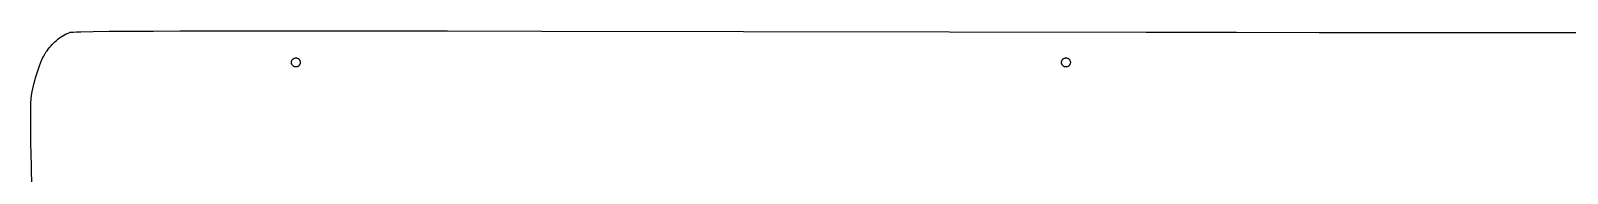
# Model space of a CAD drawing. Extents: x 358 to 7671, y 1345 to 7758.
# Drawn here: x 1624 to 2312, y 6559 to 6623 of the extents above; entities that cross this region are included whole.
import ezdxf

# ---------------------------------------------------------------- set-up
doc = ezdxf.new("R2010")
doc.units = 0
doc.layers.add('Default Layer', color=1, linetype='CONTINUOUS')

msp = doc.modelspace()

# ---------------------------------------------------------------- linework, layer by layer
at = {"layer": 'Default Layer'}
msp.add_lwpolyline([(1624.22, 6552.69), (1624.03, 6562.69), (1623.85, 6572.83), (1623.79, 6577.62), (1623.75, 6582.07), (1623.76, 6586.03), (1623.77, 6587.79), (1623.81, 6589.38), (1623.85, 6590.79), (1623.91, 6591.99), (1623.99, 6592.98), (1624.08, 6593.74), (1624.3, 6595.04), (1624.57, 6596.37), (1624.86, 6597.74), (1625.19, 6599.13), (1625.54, 6600.52), (1625.92, 6601.91), (1626.33, 6603.29), (1626.75, 6604.64), (1627.19, 6605.96), (1627.65, 6607.23), (1628.12, 6608.45), (1628.6, 6609.6), (1629.09, 6610.68), (1629.58, 6611.66), (1630.07, 6612.55), (1630.56, 6613.33), (1631.07, 6614.04), (1631.59, 6614.75), (1632.15, 6615.44), (1632.73, 6616.12), (1633.33, 6616.78), (1633.95, 6617.42), (1634.6, 6618.04), (1635.26, 6618.64), (1635.95, 6619.21), (1636.66, 6619.75), (1637.38, 6620.25), (1638.13, 6620.73), (1638.89, 6621.17), (1639.67, 6621.57), (1640.47, 6621.93), (1641.28, 6622.25), (1641.45, 6622.29), (1641.75, 6622.32), (1642.74, 6622.39), (1644.24, 6622.45), (1646.24, 6622.51), (1651.67, 6622.62), (1658.93, 6622.7), (1667.93, 6622.78), (1678.57, 6622.84), (1690.74, 6622.88), (1704.34, 6622.92), (1735.45, 6622.95), (1771.1, 6622.95), (1810.48, 6622.91), (1852.8, 6622.84), (1943.05, 6622.67), (2035.43, 6622.47), (2123.53, 6622.32), (2163.99, 6622.27), (2200.97, 6622.25), (2760.66, 6622.25)], dxfattribs=at)
for points in [[(1744.55, 6608.78), (1744.54, 6608.58), (1744.51, 6608.38), (1744.46, 6608.19), (1744.39, 6608.01), (1744.31, 6607.83), (1744.21, 6607.67), (1744.09, 6607.51), (1743.96, 6607.37), (1743.82, 6607.24), (1743.67, 6607.13), (1743.5, 6607.03), (1743.33, 6606.94), (1743.14, 6606.87), (1742.95, 6606.82), (1742.75, 6606.79), (1742.55, 6606.78), (1742.34, 6606.79), (1742.14, 6606.82), (1741.95, 6606.87), (1741.77, 6606.94), (1741.59, 6607.03), (1741.43, 6607.13), (1741.28, 6607.24), (1741.13, 6607.37), (1741, 6607.51), (1740.89, 6607.67), (1740.79, 6607.83), (1740.71, 6608.01), (1740.64, 6608.19), (1740.59, 6608.38), (1740.56, 6608.58), (1740.55, 6608.78), (1740.56, 6608.99), (1740.59, 6609.19), (1740.64, 6609.38), (1740.71, 6609.56), (1740.79, 6609.74), (1740.89, 6609.9), (1741, 6610.06), (1741.13, 6610.2), (1741.28, 6610.33), (1741.43, 6610.44), (1741.59, 6610.54), (1741.77, 6610.63), (1741.95, 6610.69), (1742.14, 6610.74), (1742.34, 6610.77), (1742.55, 6610.78), (1742.75, 6610.77), (1742.95, 6610.74), (1743.14, 6610.69), (1743.33, 6610.63), (1743.5, 6610.54), (1743.67, 6610.44), (1743.82, 6610.33), (1743.96, 6610.2), (1744.09, 6610.06), (1744.21, 6609.9), (1744.31, 6609.74), (1744.39, 6609.56), (1744.46, 6609.38), (1744.51, 6609.19), (1744.54, 6608.99), (1744.55, 6608.78)], [(2089.55, 6608.78), (2089.54, 6608.58), (2089.51, 6608.38), (2089.46, 6608.19), (2089.39, 6608.01), (2089.31, 6607.83), (2089.21, 6607.67), (2089.09, 6607.51), (2088.96, 6607.37), (2088.82, 6607.24), (2088.67, 6607.13), (2088.5, 6607.03), (2088.33, 6606.94), (2088.14, 6606.87), (2087.95, 6606.82), (2087.75, 6606.79), (2087.55, 6606.78), (2087.34, 6606.79), (2087.14, 6606.82), (2086.95, 6606.87), (2086.77, 6606.94), (2086.59, 6607.03), (2086.43, 6607.13), (2086.28, 6607.24), (2086.13, 6607.37), (2086, 6607.51), (2085.89, 6607.67), (2085.79, 6607.83), (2085.71, 6608.01), (2085.64, 6608.19), (2085.59, 6608.38), (2085.56, 6608.58), (2085.55, 6608.78), (2085.56, 6608.99), (2085.59, 6609.19), (2085.64, 6609.38), (2085.71, 6609.56), (2085.79, 6609.74), (2085.89, 6609.9), (2086, 6610.06), (2086.13, 6610.2), (2086.28, 6610.33), (2086.43, 6610.44), (2086.59, 6610.54), (2086.77, 6610.63), (2086.95, 6610.69), (2087.14, 6610.74), (2087.34, 6610.77), (2087.55, 6610.78), (2087.75, 6610.77), (2087.95, 6610.74), (2088.14, 6610.69), (2088.33, 6610.63), (2088.5, 6610.54), (2088.67, 6610.44), (2088.82, 6610.33), (2088.96, 6610.2), (2089.09, 6610.06), (2089.21, 6609.9), (2089.31, 6609.74), (2089.39, 6609.56), (2089.46, 6609.38), (2089.51, 6609.19), (2089.54, 6608.99), (2089.55, 6608.78)]]:
    msp.add_lwpolyline(points, close=True, dxfattribs=at)

doc.saveas('drawing.dxf')
